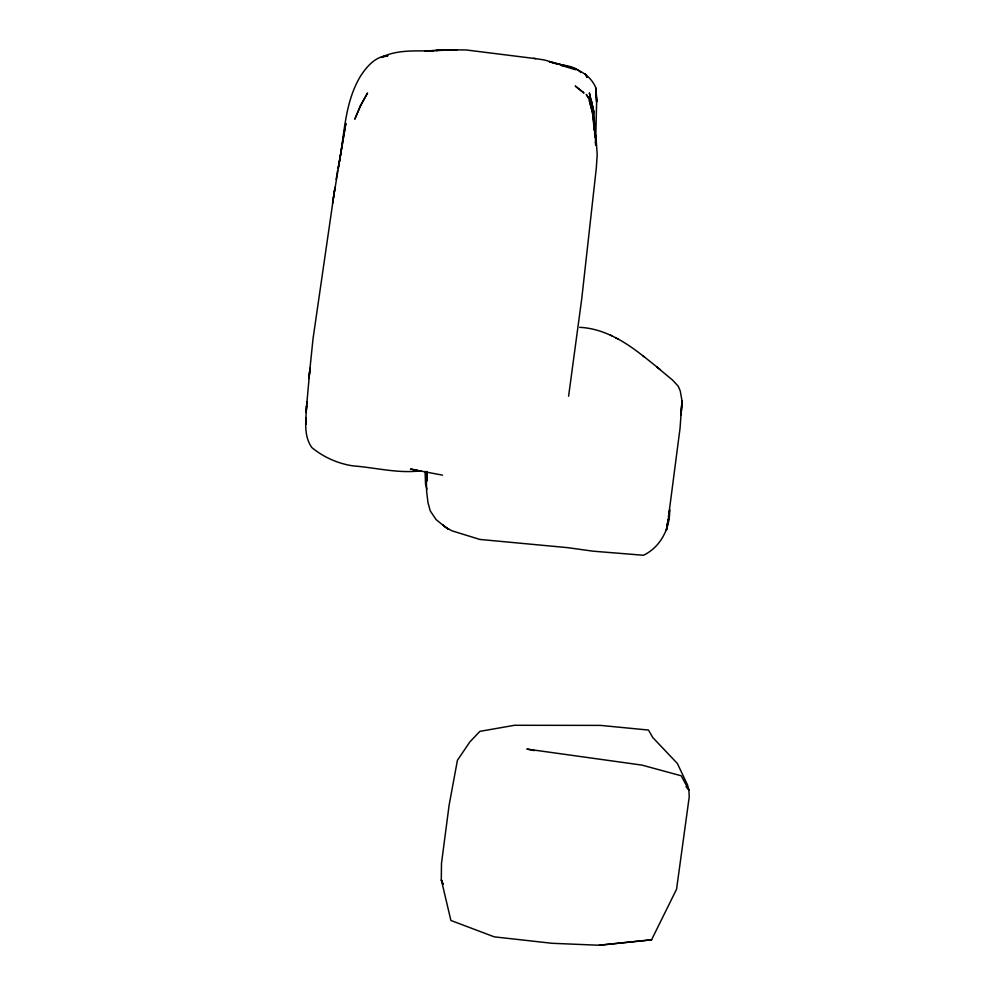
<?xml version="1.0" encoding="UTF-8"?>
<svg xmlns="http://www.w3.org/2000/svg" width="995" height="995" viewBox="0 0 995 995"><rect width="100%" height="100%" fill="white"/><g stroke="black" fill="none" stroke-linecap="round" stroke-linejoin="round"><path stroke-width="1.49" d="M595.595 143.268L596.639 102.012L595.955 88.132C590.047 73.692 575.732 67.424 561.118 65.322L575.446 69.725M306.522 406.793L310.005 368.175L308.923 378.548M306.92 401.644L306.124 412.477L306.609 406.06C305.95 419.803 303.288 435.648 311.895 447.601C323.524 457.215 338.188 463.732 353.2 465.896C375.874 467.625 398.585 473.844 421.32 470.697M309.296 375.028L313.015 338.86L335.004 187.321L332.554 203.49M568.593 396.221L581.714 298.998L596.316 168.006L597.199 154.772L596.266 141.141L592.547 112.746L589.289 100.346L592.473 112.721L594.276 130.183M333.412 197.868L345.85 123.392L338.101 168.478C344.631 137.459 343.71 103.567 360.762 75.744C367.155 66.155 375.55 56.23 387.975 55.695L381.023 57.474C397.478 49.327 416.246 51.106 434.056 50.944L425.101 51.18L441.842 49.75L466.108 49.949L535.658 58.643M336.136 179.498L337.529 170.879M651.551 939.815L676.55 889.269L689.236 796.858L688.913 790.018L687.545 784.993L677.371 763.488L652.732 737.494L648.491 730.056L600.482 725.392L514.564 725.28L479.888 731.362L469.864 741.897L457.426 760.292L449.093 805.303L441.481 863.424L441.307 879.841L450.897 920.462L494.279 936.855L552.026 943.285L598.953 945.25L651.551 939.815L598.953 945.25M451.444 50.272L457.078 49.775L448.359 50.247M425.101 51.18L428.733 50.932L424.691 51.205M579.699 327.33C604.301 328.537 625.892 342.131 644.536 357.143M417.004 470.05L410.462 469.105L442.526 475.137M533.631 58.332L544.277 59.961L566.043 66.093L549.178 61.69L550.347 61.951C559.899 65.869 573.381 64.401 580.856 72.573M534.464 750.616L526.865 749.061L641.937 765.105L681.177 775.777L688.913 790.018L686.04 786.784M615.631 337.815L618.156 339.146M610.271 334.992L611.689 335.75M660.145 369.468L656.998 367.155L672.608 380.127L678.229 386.197L680.269 390.985L681.973 400.774L680.082 427.949L668.478 517.114L669.66 509.776C670.145 528.345 660.431 547.2 643.479 555.26L593.182 551.193L567.473 547.636L479.876 539.439L452.066 530.857L446.17 527.76L436.021 519.514L430.226 510.833L427.949 502.463L426.594 490.983L426.221 471.717L427.353 480.249M658.391 368.162L642.695 355.563M587.125 77.162L585.222 73.841L587.112 77.411M426.905 489.204L425.537 484.03L425.076 471.369M427.191 480.821L426.32 473.458L426.855 479.528M594.575 133.094L595.035 137.459M592.187 106.502L589.363 92.883L593.953 112.758L595.868 145.519M594.189 126.477L594.96 135.706M305.788 420.039L305.851 421.967L305.763 417.763L305.962 424.119M595.483 141.825L595.595 144.847M305.801 421.644L305.863 423.907M595.806 144.959L595.744 141.962L595.794 144.797M681.973 400.774L681.824 406.184L681.973 400.774M426.569 473.819L426.258 482.525L426.681 471.443L426.569 473.819M681.985 401.47L681.09 414.84L681.985 401.47M667.757 521.94L666.463 530.136L668.267 518.793L667.757 521.94M668.565 519.079L666.638 528.718L668.565 519.079M360.464 105.681L354.792 119.226L360.75 105.333L367.541 92.995L360.464 105.681M439.429 50.086L435.599 50.695L447.551 50.024L439.429 50.086M448.733 529.328L442.874 525.136L448.733 529.328M583.306 92.386L575.222 86.005L583.953 93.045L583.306 92.386M591.08 101.751L586.229 94.388L591.975 103.194L593.953 112.758L590.955 99.4L591.975 103.194L591.08 101.751M443.024 884.095L441.307 879.841L443.011 884.145M595.445 135.432L594.189 126.651L595.918 138.877L595.445 135.432M596.577 99.488L595.955 88.132L596.639 102.012L596.577 99.488"/></g></svg>
